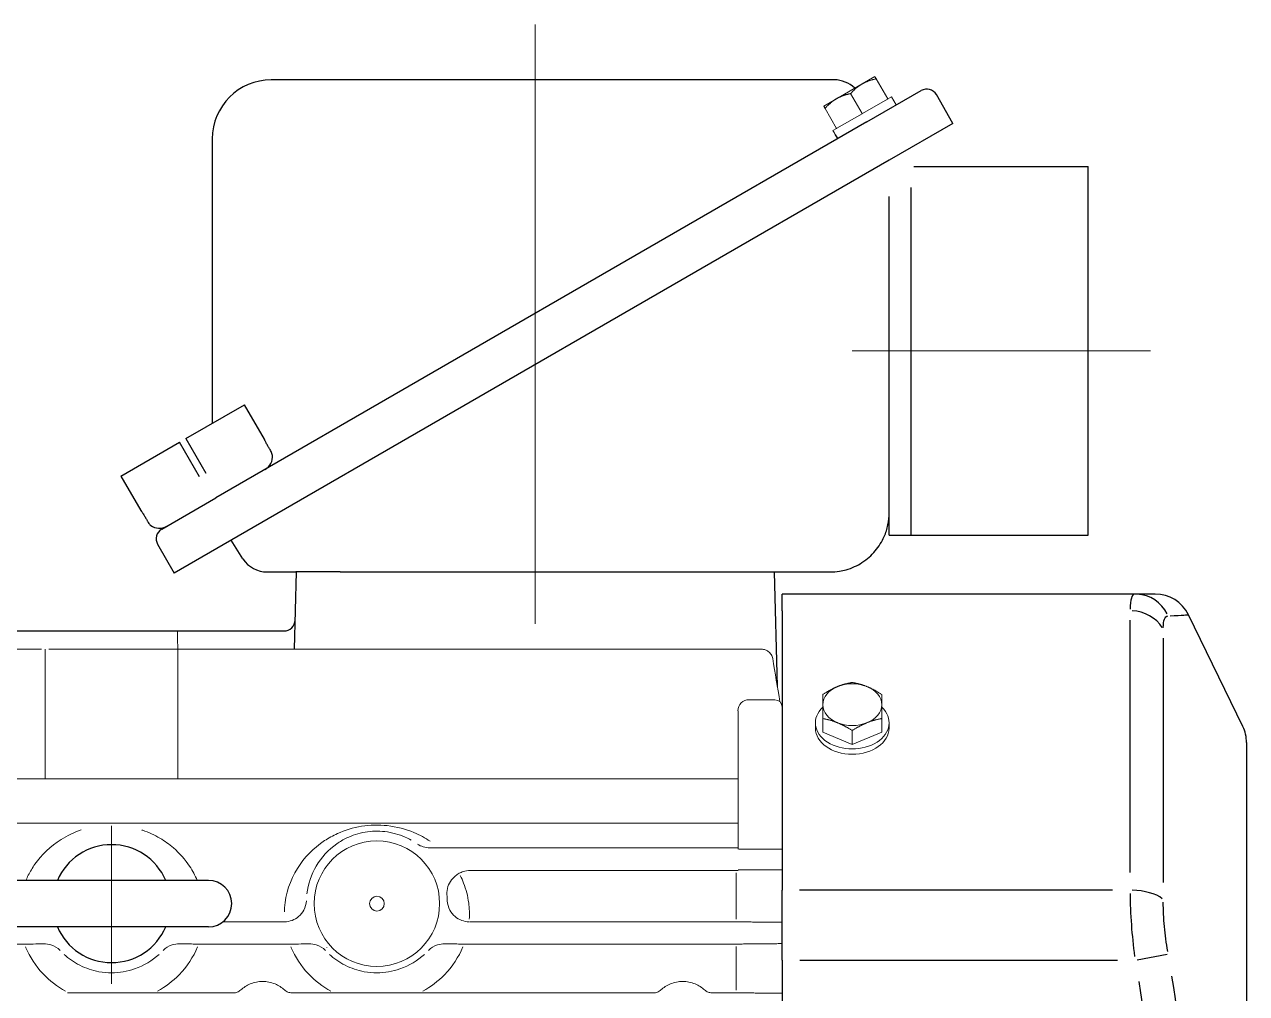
# Model space of a CAD drawing. Header units: millimetres. Extents: x 15 to 405, y 9 to 283.
# Drawn here: x 316.31 to 337.04, y 229.63 to 246.07 of the extents above; entities that cross this region are included whole.
import ezdxf

# ---------------------------------------------------------------- set-up
doc = ezdxf.new("R2010")
doc.units = ezdxf.units.MM
doc.linetypes.add('実線', pattern=[0])
doc.layers.add('GR1', color=1, linetype='実線', lineweight=25)

# ---------------------------------------------------------------- blocks, each defined once
blk = doc.blocks.new('BLKF047')
at = {"color": 3, "linetype": 'ByBlock', "lineweight": 25}
for p, q in [((320.921, 236.783), (320.887, 235.471)), ((329.081, 234.838), (329.03, 236.783)), ((335.147, 236.408), (329.163, 236.408)), ((329.163, 236.125), (329.163, 236.408)), ((329.163, 236.125), (329.163, 234.49)), ((335.062, 231.688), (335.062, 235.967)), ((336.975, 234.163), (336.051, 236.057)), ((307.405, 235.783), (318.905, 235.783)), ((318.905, 235.783), (320.712, 235.783)), ((335.624, 235.659), (335.624, 231.519)), ((329.163, 234.49), (329.163, 231.386)), ((337.038, 233.889), (337.038, 219.177)), ((329.163, 230.201), (329.163, 231.386)), ((334.767, 231.386), (329.458, 231.386)), ((335.183, 230.207), (335.694, 230.299)), ((329.163, 230.201), (329.163, 222.865)), ((329.462, 230.201), (334.848, 230.201))]:
    blk.add_line(p, q, dxfattribs=at)
at = {"color": 0, "linetype": 'ByBlock', "lineweight": -2}
for p, q in [((318.905, 235.783), (318.908, 235.653)), ((307.45, 235.471), (316.6, 235.471)), ((316.663, 235.471), (316.663, 233.272)), ((316.725, 235.471), (318.85, 235.471)), ((318.85, 235.471), (318.913, 235.471)), ((318.913, 235.471), (318.908, 235.653)), ((318.913, 233.272), (318.913, 235.471)), ((318.975, 235.471), (318.913, 235.471)), ((318.975, 235.471), (328.814, 235.471)), ((328.413, 234.428), (328.413, 232.086)), ((329.038, 234.615), (328.6, 234.615)), ((329.725, 234.134), (329.725, 234.223)), ((329.85, 234.063), (329.85, 234.297)), ((330.85, 234.063), (330.85, 234.297)), ((330.975, 234.134), (330.975, 234.223)), ((330.35, 233.859), (329.85, 234.063)), ((330.35, 233.859), (330.35, 234.092)), ((330.85, 234.063), (330.35, 233.859)), ((328.413, 233.272), (307.475, 233.272)), ((328.413, 232.522), (307.475, 232.522)), ((323.334, 232.106), (328.383, 232.106)), ((329.163, 232.08), (328.6, 232.08)), ((328.383, 231.719), (323.869, 231.719)), ((328.383, 230.894), (328.383, 231.678)), ((328.413, 231.73), (329.163, 231.73)), ((319.676, 230.849), (320.714, 230.849)), ((323.862, 230.849), (328.383, 230.849)), ((316.311, 230.473), (314.765, 230.473)), ((320.811, 230.473), (319.265, 230.473)), ((328.383, 230.473), (323.765, 230.473)), ((328.383, 229.688), (328.383, 230.433)), ((317.043, 229.645), (317.063, 229.645)), ((318.513, 229.645), (319.854, 229.645)), ((320.847, 229.645), (321.563, 229.645)), ((323.013, 229.645), (326.979, 229.645)), ((327.972, 229.645), (328.383, 229.645))]:
    blk.add_line(p, q, dxfattribs=at)
for points in [[(320.714, 230.849), (320.725, 230.849)], [(321.442, 230.414), (321.44, 230.41)]]:
    blk.add_lwpolyline(points, dxfattribs=at)
for radius in [1.064, 0.125]:
    blk.add_circle((322.288, 231.158), radius, dxfattribs=at)
at = {"color": 3, "linetype": 'ByBlock', "lineweight": 25}
for centre, radius, start, end in [((335.489, 235.783), 0.625, 26, 90), ((320.712, 235.971), 0.188, 270, 358.5), ((336.413, 233.889), 0.625, 0, 26)]:
    blk.add_arc(centre, radius, start, end, dxfattribs=at)
at = {"color": 0, "linetype": 'ByBlock', "lineweight": -2}
for centre, radius, start, end in [((328.6, 234.428), 0.188, 90, 180), ((329.038, 234.49), 0.125, 0, 90)]:
    blk.add_arc(centre, radius, start, end, dxfattribs=at)
at = {"color": 3, "linetype": 'ByBlock', "lineweight": 25}
for centre, major_axis, ratio, start_param, end_param in [((335.147, 235.783), (0, 0.625), 0.984221, 5.189662, 6.225631), ((335.062, 235.568), (-0.625, 0), 0.892308, 3.651229, 4.656538), ((335.062, 231.104), (0.625, 0), 0.451428, 0.509636, 1.514946)]:
    blk.add_ellipse(centre, major_axis=major_axis, ratio=ratio, start_param=start_param, end_param=end_param, dxfattribs=at)
at = {"color": 0, "linetype": 'ByBlock', "lineweight": -2}
for centre, major_axis, ratio, start_param, end_param in [((330.35, 234.532), (-0.5, 0), 0.707107, 4.18879, 5.235988), ((330.35, 234.532), (-0.5, 0), 0.707107, 5.235988, 6.283185), ((330.35, 234.532), (0.5, 0), 0.707107, 0, 1.047198), ((330.35, 234.223), (0.625, 0), 0.707107, 2.498092, 6.926686), ((330.35, 234.532), (-0.5, 0), 0.707107, 0, 1.047198), ((330.35, 234.532), (0.5, 0), 0.707107, 5.235988, 6.283185), ((330.35, 234.532), (0.5, 0), 0.707107, 4.18879, 5.235988), ((330.35, 234.134), (0.625, 0), 0.707107, 3.141593, 6.283185), ((328.6, 232.086), (-0.188, 0), 0.031159, 0, 1.570796)]:
    blk.add_ellipse(centre, major_axis=major_axis, ratio=ratio, start_param=start_param, end_param=end_param, dxfattribs=at)
at = {"color": 3, "linetype": 'ByBlock', "lineweight": 25}
for points, knots in [([(335.139, 236.407), (335.116, 236.403), (335.097, 236.38), (335.071, 236.295), (335.064, 236.233), (335.062, 236.153)], [-0.7157844, -0.7157844, -0.7157844, -0.7157844, -0.3796515, -0.3796515, -0.0376729, -0.0376729, -0.0376729, -0.0376729]), ([(335.489, 236.408), (335.489, 236.408), (335.463, 236.408), (335.354, 236.408), (335.264, 236.408), (335.147, 236.408)], [-2.950856, -2.950856, -2.950856, -2.950856, -1.577763, -1.577763, 0, 0, 0, 0]), ([(335.624, 235.834), (335.626, 235.897), (335.633, 235.946), (335.659, 236.013), (335.677, 236.032), (335.701, 236.037)], [0.0376729, 0.0376729, 0.0376729, 0.0376729, 0.3796515, 0.3796515, 0.7157844, 0.7157844, 0.7157844, 0.7157844]), ([(335.741, 236.039), (335.842, 236.045), (335.921, 236.049), (336.019, 236.055), (336.045, 236.057), (336.05, 236.057)], [0.147543, 0.147543, 0.147543, 0.147543, 1.577763, 1.577763, 2.803313, 2.803313, 2.803313, 2.803313]), ([(335.062, 231.33), (335.064, 231.16), (335.071, 230.981), (335.097, 230.622), (335.116, 230.441), (335.139, 230.262)], [-0.7157843, -0.7157843, -0.7157843, -0.7157843, -0.3708588, -0.3708588, -0.0376729, -0.0376729, -0.0376729, -0.0376729]), ([(335.701, 230.349), (335.677, 230.489), (335.659, 230.63), (335.633, 230.911), (335.626, 231.051), (335.624, 231.184)], [0.0376729, 0.0376729, 0.0376729, 0.0376729, 0.3708588, 0.3708588, 0.7157843, 0.7157843, 0.7157843, 0.7157843]), ([(335.772, 223.137), (335.858, 223.677), (335.927, 224.222), (336.032, 225.442), (336.058, 226.12), (336.035, 227.848), (335.937, 228.897), (335.772, 229.93)], [0.295088, 0.295088, 0.295088, 0.295088, 1.577763, 1.577763, 3.155527, 3.155527, 5.606669, 5.606669, 5.606669, 5.606669]), ([(335.21, 229.837), (335.375, 228.829), (335.474, 227.81), (335.496, 226.132), (335.47, 225.474), (335.365, 224.287), (335.296, 223.756), (335.21, 223.229)], [-5.606669, -5.606669, -5.606669, -5.606669, -3.155527, -3.155527, -1.577763, -1.577763, -0.295088, -0.295088, -0.295088, -0.295088])]:
    blk.add_open_spline(points, degree=3, knots=knots, dxfattribs=at)
at = {"color": 0, "linetype": 'ByBlock', "lineweight": -2}
for points, knots in [([(329.001, 235.314), (328.997, 235.338), (328.989, 235.361), (328.963, 235.402), (328.946, 235.421), (328.911, 235.446), (328.893, 235.455), (328.856, 235.468), (328.836, 235.471), (328.816, 235.471)], [0, 0, 0, 0, 0.0586444, 0.0586444, 0.1172854, 0.1172854, 0.1644623, 0.1644623, 0.2116388, 0.2116388, 0.2116388, 0.2116388]), ([(317.274, 232.407), (317.15, 232.365), (317.035, 232.31), (316.748, 232.131), (316.601, 231.987), (316.445, 231.765), (316.408, 231.703), (316.361, 231.61), (316.348, 231.581), (316.335, 231.552)], [-8.327181, -8.327181, -8.327181, -8.327181, -7.993209, -7.993209, -7.397489, -7.397489, -7.176836, -7.176836, -7.079223, -7.079223, -7.079223, -7.079223]), ([(319.241, 231.552), (319.205, 231.635), (319.162, 231.715), (319.036, 231.905), (318.945, 232.01), (318.767, 232.164), (318.691, 232.219), (318.517, 232.321), (318.419, 232.367), (318.309, 232.404), (318.306, 232.405), (318.303, 232.407)], [-10.430429, -10.430429, -10.430429, -10.430429, -10.153221, -10.153221, -9.740736, -9.740736, -9.477041, -9.477041, -9.191612, -9.191612, -9.182459, -9.182459, -9.182459, -9.182459]), ([(323.191, 232.215), (323.108, 232.272), (323.016, 232.322), (322.778, 232.422), (322.625, 232.463), (322.32, 232.496), (322.171, 232.492), (321.883, 232.446), (321.745, 232.403), (321.542, 232.311), (321.469, 232.271), (321.401, 232.226), (321.207, 232.098), (321.054, 231.936), (320.815, 231.553), (320.74, 231.326), (320.721, 231.064), (320.72, 231.042), (320.719, 231.02)], [-10.363112, -10.363112, -10.363112, -10.363112, -10.081349, -10.081349, -9.691517, -9.691517, -9.340214, -9.340214, -8.97996, -8.97996, -8.754801, -8.754801, -8.754801, -8.107985, -8.107985, -7.384521, -7.384521, -7.317908, -7.317908, -7.317908, -7.317908]), ([(321.101, 231.325), (321.121, 231.492), (321.175, 231.652), (321.345, 231.941), (321.461, 232.071), (321.61, 232.174), (321.661, 232.21), (321.717, 232.243), (321.872, 232.317), (321.978, 232.351), (322.198, 232.389), (322.313, 232.392), (322.546, 232.365), (322.664, 232.332), (322.803, 232.27), (322.836, 232.254), (322.867, 232.236)], [7.464524, 7.464524, 7.464524, 7.464524, 8.107985, 8.107985, 8.754801, 8.754801, 8.754801, 8.97996, 8.97996, 9.340214, 9.340214, 9.691517, 9.691517, 10.081349, 10.081349, 10.206723, 10.206723, 10.206723, 10.206723]), ([(322.977, 232.167), (322.977, 232.167), (322.977, 232.167), (323.007, 232.147), (323.04, 232.132), (323.111, 232.11), (323.149, 232.105), (323.189, 232.105)], [-0.2064698, -0.2064698, -0.2064698, -0.2064698, -0.2056708, -0.2056708, -0.1041611, -0.1041611, 0, 0, 0, 0]), ([(323.334, 232.106), (323.299, 232.106), (323.265, 232.106), (323.217, 232.105), (323.203, 232.105), (323.189, 232.105)], [0, 0, 0, 0, 0.0824098, 0.0824098, 0.1191652, 0.1191652, 0.1191652, 0.1191652]), ([(323.683, 231.672), (323.66, 231.659), (323.64, 231.645), (323.595, 231.609), (323.573, 231.585), (323.525, 231.525), (323.506, 231.485), (323.478, 231.404), (323.473, 231.358), (323.476, 231.315), (323.476, 231.315), (323.476, 231.314)], [-0.6519904, -0.6519904, -0.6519904, -0.6519904, -0.5839013, -0.5839013, -0.4725018, -0.4725018, -0.2711934, -0.2711934, 0, 0, 0.0016666, 0.0016666, 0.0016666, 0.0016666]), ([(323.869, 231.719), (323.829, 231.719), (323.791, 231.713), (323.729, 231.694), (323.705, 231.684), (323.683, 231.672)], [0, 0, 0, 0, 0.0942544, 0.0942544, 0.1592752, 0.1592752, 0.1592752, 0.1592752]), ([(323.855, 230.893), (323.86, 230.986), (323.857, 231.079), (323.83, 231.286), (323.801, 231.398), (323.759, 231.506), (323.743, 231.549), (323.724, 231.592), (323.703, 231.634)], [-9.3863243, -9.3863243, -9.3863243, -9.3863243, -9.1083021, -9.1083021, -8.7548484, -8.7548484, -8.7548484, -8.6116555, -8.6116555, -8.6116555, -8.6116555]), ([(320.725, 230.849), (320.768, 230.85), (320.81, 230.859), (320.891, 230.89), (320.929, 230.912), (320.998, 230.971), (321.027, 231.008), (321.076, 231.097), (321.09, 231.15), (321.093, 231.204), (321.093, 231.204), (321.093, 231.204)], [-0.4855617, -0.4855617, -0.4855617, -0.4855617, -0.3816639, -0.3816639, -0.2727811, -0.2727811, -0.1496703, -0.1496703, 0, 0, 0.0007769, 0.0007769, 0.0007769, 0.0007769]), ([(323.482, 231.204), (323.482, 231.204), (323.482, 231.204), (323.486, 231.15), (323.5, 231.097), (323.549, 231.008), (323.578, 230.971), (323.647, 230.912), (323.685, 230.89), (323.766, 230.859), (323.808, 230.85), (323.851, 230.849)], [-0.4840654, -0.4840654, -0.4840654, -0.4840654, -0.4832921, -0.4832921, -0.3343214, -0.3343214, -0.211786, -0.211786, -0.1034121, -0.1034121, 0, 0, 0, 0]), ([(316.311, 230.473), (316.361, 230.473), (316.41, 230.473), (316.517, 230.474), (316.572, 230.475), (316.624, 230.476), (316.628, 230.477), (316.632, 230.477)], [0, 0, 0, 0, 0.1201244, 0.1201244, 0.2732768, 0.2732768, 0.2858653, 0.2858653, 0.2858653, 0.2858653]), ([(316.33, 230.423), (316.332, 230.419), (316.334, 230.415), (316.403, 230.253), (316.5, 230.102), (316.734, 229.854), (316.864, 229.753), (317.009, 229.674)], [-10.3102385, -10.3102385, -10.3102385, -10.3102385, -10.2972088, -10.2972088, -9.8220399, -9.8220399, -9.4114849, -9.4114849, -9.4114849, -9.4114849]), ([(316.915, 230.365), (316.914, 230.366), (316.914, 230.366), (316.872, 230.408), (316.819, 230.441), (316.723, 230.47), (316.68, 230.478), (316.632, 230.477)], [-0.4211762, -0.4211762, -0.4211762, -0.4211762, -0.4199671, -0.4199671, -0.158057, -0.158057, 0, 0, 0, 0]), ([(318.594, 230.298), (318.477, 230.191), (318.335, 230.105), (318.055, 230.007), (317.921, 229.984), (317.788, 229.984), (317.716, 229.984), (317.644, 229.991), (317.46, 230.024), (317.351, 230.062), (317.151, 230.163), (317.061, 230.226), (316.982, 230.298)], [7.807274, 7.807274, 7.807274, 7.807274, 8.332228, 8.332228, 8.75483, 8.75483, 8.75483, 8.982866, 8.982866, 9.347724, 9.347724, 9.702374, 9.702374, 9.702374, 9.702374]), ([(318.567, 229.674), (318.704, 229.749), (318.828, 229.844), (319.071, 230.092), (319.175, 230.254), (319.246, 230.423)], [-8.0981667, -8.0981667, -8.0981667, -8.0981667, -7.7091619, -7.7091619, -7.1994122, -7.1994122, -7.1994122, -7.1994122]), ([(318.661, 230.365), (318.662, 230.366), (318.662, 230.366), (318.704, 230.408), (318.757, 230.441), (318.853, 230.47), (318.896, 230.478), (318.944, 230.477)], [-0.0013011, -0.0013011, -0.0013011, -0.0013011, 0, 0, 0.2818444, 0.2818444, 0.4519313, 0.4519313, 0.4519313, 0.4519313]), ([(318.944, 230.477), (318.983, 230.476), (319.026, 230.475), (319.103, 230.474), (319.136, 230.474), (319.201, 230.473), (319.233, 230.473), (319.265, 230.473)], [0.3412261, 0.3412261, 0.3412261, 0.3412261, 0.4659192, 0.4659192, 0.5485603, 0.5485603, 0.6261839, 0.6261839, 0.6261839, 0.6261839]), ([(320.811, 230.473), (320.861, 230.473), (320.91, 230.473), (321.017, 230.474), (321.072, 230.475), (321.124, 230.476), (321.128, 230.477), (321.132, 230.477)], [0, 0, 0, 0, 0.1201244, 0.1201244, 0.2732768, 0.2732768, 0.2858653, 0.2858653, 0.2858653, 0.2858653]), ([(320.83, 230.423), (320.832, 230.419), (320.834, 230.415), (320.903, 230.253), (321, 230.102), (321.234, 229.854), (321.364, 229.753), (321.509, 229.674)], [-10.3102385, -10.3102385, -10.3102385, -10.3102385, -10.2972088, -10.2972088, -9.8220399, -9.8220399, -9.4114849, -9.4114849, -9.4114849, -9.4114849]), ([(321.415, 230.365), (321.414, 230.366), (321.414, 230.366), (321.372, 230.408), (321.319, 230.441), (321.223, 230.47), (321.18, 230.478), (321.132, 230.477)], [-0.4211762, -0.4211762, -0.4211762, -0.4211762, -0.4199671, -0.4199671, -0.158057, -0.158057, 0, 0, 0, 0]), ([(323.094, 230.298), (322.977, 230.191), (322.835, 230.105), (322.555, 230.007), (322.421, 229.984), (322.288, 229.984), (322.216, 229.984), (322.144, 229.991), (321.96, 230.024), (321.851, 230.062), (321.651, 230.163), (321.561, 230.226), (321.482, 230.298)], [7.807274, 7.807274, 7.807274, 7.807274, 8.332228, 8.332228, 8.75483, 8.75483, 8.75483, 8.982866, 8.982866, 9.347724, 9.347724, 9.702374, 9.702374, 9.702374, 9.702374]), ([(323.067, 229.674), (323.204, 229.749), (323.328, 229.844), (323.571, 230.092), (323.675, 230.254), (323.746, 230.423)], [-8.0981667, -8.0981667, -8.0981667, -8.0981667, -7.7091619, -7.7091619, -7.1994122, -7.1994122, -7.1994122, -7.1994122]), ([(323.444, 230.477), (323.396, 230.478), (323.353, 230.47), (323.257, 230.441), (323.204, 230.408), (323.162, 230.366), (323.162, 230.366), (323.161, 230.365)], [-0.4519313, -0.4519313, -0.4519313, -0.4519313, -0.2818444, -0.2818444, 0, 0, 0.0013011, 0.0013011, 0.0013011, 0.0013011]), ([(323.444, 230.477), (323.483, 230.476), (323.526, 230.475), (323.603, 230.474), (323.636, 230.474), (323.701, 230.473), (323.733, 230.473), (323.765, 230.473)], [0.3412261, 0.3412261, 0.3412261, 0.3412261, 0.4659192, 0.4659192, 0.5485603, 0.5485603, 0.6261839, 0.6261839, 0.6261839, 0.6261839]), ([(319.854, 229.645), (319.877, 229.645), (319.899, 229.649), (319.942, 229.666), (319.962, 229.678), (319.98, 229.694)], [0, 0, 0, 0, 0.053865, 0.053865, 0.1120367, 0.1120367, 0.1120367, 0.1120367]), ([(319.98, 229.694), (320.025, 229.735), (320.08, 229.771), (320.207, 229.824), (320.281, 229.838), (320.35, 229.838)], [2.4173124, 2.4173124, 2.4173124, 2.4173124, 2.5676116, 2.5676116, 2.7342913, 2.7342913, 2.7342913, 2.7342913]), ([(320.35, 229.838), (320.42, 229.838), (320.493, 229.824), (320.621, 229.771), (320.676, 229.735), (320.721, 229.694)], [0, 0, 0, 0, 0.1666797, 0.1666797, 0.3169789, 0.3169789, 0.3169789, 0.3169789]), ([(320.721, 229.694), (320.738, 229.679), (320.758, 229.666), (320.801, 229.65), (320.823, 229.645), (320.847, 229.645)], [0, 0, 0, 0, 0.056637, 0.056637, 0.1122133, 0.1122133, 0.1122133, 0.1122133]), ([(326.979, 229.645), (327.002, 229.645), (327.024, 229.649), (327.067, 229.666), (327.087, 229.678), (327.105, 229.694)], [0, 0, 0, 0, 0.053865, 0.053865, 0.1120367, 0.1120367, 0.1120367, 0.1120367]), ([(327.105, 229.694), (327.15, 229.735), (327.205, 229.771), (327.332, 229.824), (327.406, 229.838), (327.475, 229.838)], [2.4173124, 2.4173124, 2.4173124, 2.4173124, 2.5676116, 2.5676116, 2.7342913, 2.7342913, 2.7342913, 2.7342913]), ([(327.475, 229.838), (327.545, 229.838), (327.618, 229.824), (327.746, 229.771), (327.801, 229.735), (327.846, 229.694)], [0, 0, 0, 0, 0.1666797, 0.1666797, 0.3169789, 0.3169789, 0.3169789, 0.3169789]), ([(327.846, 229.694), (327.863, 229.679), (327.883, 229.666), (327.926, 229.65), (327.948, 229.645), (327.972, 229.645)], [0, 0, 0, 0, 0.056637, 0.056637, 0.1122133, 0.1122133, 0.1122133, 0.1122133]), ([(318.513, 229.645), (318.433, 229.645), (318.35, 229.645), (318.169, 229.645), (318.06, 229.645), (317.921, 229.644), (317.891, 229.644), (317.844, 229.644), (317.826, 229.644), (317.794, 229.644), (317.779, 229.644), (317.746, 229.644), (317.728, 229.644), (317.677, 229.644), (317.645, 229.644), (317.543, 229.644), (317.48, 229.645), (317.285, 229.645), (317.17, 229.645), (317.063, 229.645)], [0, 0, 0, 0, 0.1914352, 0.1914352, 0.4015316, 0.4015316, 0.4601651, 0.4601651, 0.4941998, 0.4941998, 0.5232482, 0.5232482, 0.5581235, 0.5581235, 0.622129, 0.622129, 0.7563667, 0.7563667, 0.9824533, 0.9824533, 0.9824533, 0.9824533]), ([(323.013, 229.645), (322.933, 229.645), (322.85, 229.645), (322.669, 229.645), (322.56, 229.645), (322.421, 229.644), (322.391, 229.644), (322.344, 229.644), (322.326, 229.644), (322.294, 229.644), (322.279, 229.644), (322.246, 229.644), (322.228, 229.644), (322.177, 229.644), (322.145, 229.644), (322.043, 229.644), (321.98, 229.645), (321.785, 229.645), (321.67, 229.645), (321.563, 229.645)], [0, 0, 0, 0, 0.1914352, 0.1914352, 0.4015316, 0.4015316, 0.4601651, 0.4601651, 0.4941998, 0.4941998, 0.5232482, 0.5232482, 0.5581235, 0.5581235, 0.622129, 0.622129, 0.7563667, 0.7563667, 0.9824533, 0.9824533, 0.9824533, 0.9824533])]:
    blk.add_open_spline(points, degree=3, knots=knots, dxfattribs=at)
for points, degree in [([(329.001, 235.314), (329.042, 235.069), (329.083, 234.825), (329.124, 234.581)], 3), ([(330.1, 234.838), (330.216, 234.886), (330.35, 234.909)], 2), ([(330.35, 234.909), (330.484, 234.886), (330.6, 234.838)], 2), ([(329.85, 234.705), (329.984, 234.791), (330.1, 234.838)], 2), ([(329.85, 234.532), (329.85, 234.627), (329.85, 234.705)], 2), ([(330.6, 234.838), (330.716, 234.791), (330.85, 234.705)], 2), ([(330.85, 234.705), (330.85, 234.627), (330.85, 234.532)], 2), ([(329.85, 234.297), (329.85, 234.438), (329.85, 234.532)], 2), ([(330.85, 234.532), (330.85, 234.438), (330.85, 234.297)], 2), ([(330.1, 234.226), (329.984, 234.273), (329.85, 234.297)], 2), ([(330.35, 234.092), (330.216, 234.179), (330.1, 234.226)], 2), ([(330.6, 234.226), (330.484, 234.179), (330.35, 234.092)], 2), ([(330.85, 234.297), (330.716, 234.273), (330.6, 234.226)], 2), ([(328.383, 232.106), (328.392, 232.106), (328.403, 232.106), (328.413, 232.106)], 3), ([(328.413, 231.719), (328.403, 231.719), (328.392, 231.719), (328.383, 231.719)], 3), ([(323.476, 231.309), (323.48, 231.276), (323.482, 231.243), (323.482, 231.21)], 3), ([(328.383, 230.849), (328.402, 230.849), (328.423, 230.849), (328.441, 230.849)], 3), ([(328.441, 230.849), (328.795, 230.845), (329.163, 230.841)], 2), ([(328.441, 230.473), (328.423, 230.473), (328.402, 230.473), (328.383, 230.473)], 3), ([(329.163, 230.48), (328.796, 230.477), (328.441, 230.473)], 2), ([(328.383, 229.645), (328.402, 229.645), (328.423, 229.645), (328.441, 229.645)], 3), ([(328.441, 229.645), (328.796, 229.642), (329.163, 229.638)], 2)]:
    blk.add_open_spline(points, degree=degree, dxfattribs=at)
blk = doc.blocks.new('BLKF048')
at = {"color": 7, "linetype": 'ByBlock', "lineweight": 13}
blk.add_line((317.788, 229.796), (317.788, 232.475), dxfattribs=at)
at = {"color": 0, "linetype": 'ByBlock', "lineweight": -2}
for p, q in [((319.432, 231.552), (316.144, 231.552)), ((319.432, 230.764), (316.144, 230.764))]:
    blk.add_line(p, q, dxfattribs=at)
for centre, radius, start, end in [((317.788, 231.158), 1, 23.188, 156.8119), ((316.144, 231.158), 0.394, 90, 270), ((319.432, 231.158), 0.394, 270, 89.9999), ((317.788, 231.158), 1, 203.188, 336.812)]:
    blk.add_arc(centre, radius, start, end, dxfattribs=at)
blk = doc.blocks.new('BLKF049')
at = {"color": 7, "linetype": 'ByBlock', "lineweight": 13}
for p, q in [((324.975, 246.067), (324.975, 235.904)), ((330.517, 245.058), (330.084, 244.808)), ((330.733, 245.183), (330.517, 245.058)), ((330.952, 244.804), (330.756, 245.144)), ((330.084, 244.808), (329.867, 244.683)), ((330.519, 244.554), (330.323, 244.894)), ((330.949, 244.802), (330.523, 244.556)), ((330.952, 244.804), (330.949, 244.802)), ((331.017, 244.842), (330.952, 244.804)), ((331.017, 244.842), (331.098, 244.701)), ((330.086, 244.304), (329.89, 244.644)), ((330.516, 244.552), (330.09, 244.306)), ((330.519, 244.554), (330.516, 244.552)), ((330.523, 244.556), (330.519, 244.554)), ((330.086, 244.304), (330.022, 244.267)), ((330.066, 244.189), (330.102, 244.126)), ((330.09, 244.306), (330.086, 244.304)), ((330.35, 240.533), (335.406, 240.533))]:
    blk.add_line(p, q, dxfattribs=at)
at = {"color": 0, "linetype": 'ByBlock', "lineweight": -2}
for p, q in [((328.196, 245.127), (320.497, 245.127)), ((330.044, 245.127), (328.196, 245.127)), ((330.6, 244.413), (331.521, 244.945)), ((332.058, 244.389), (331.777, 244.876)), ((330.6, 244.413), (319.559, 238.038)), ((332.058, 244.389), (330.975, 243.764)), ((319.497, 244.127), (319.497, 240.23)), ((330.975, 243.764), (319.934, 237.389)), ((331.397, 243.658), (334.35, 243.658)), ((334.35, 237.408), (334.35, 243.658)), ((330.975, 241.43), (330.975, 243.15)), ((331.35, 237.408), (331.35, 243.302)), ((330.975, 237.408), (330.975, 241.43)), ((319.497, 240.23), (319.497, 239.301)), ((319.05, 239.044), (320.045, 239.618)), ((320.383, 239.033), (320.045, 239.618)), ((319.05, 239.044), (319.388, 238.459)), ((317.947, 238.407), (318.942, 238.981)), ((319.28, 238.396), (318.942, 238.981)), ((317.947, 238.407), (318.285, 237.822)), ((318.638, 237.507), (319.559, 238.038)), ((319.934, 237.389), (318.851, 236.764)), ((330.975, 237.408), (334.35, 237.408)), ((318.57, 237.251), (318.851, 236.764)), ((320.428, 236.783), (320.913, 236.783)), ((321.663, 236.783), (320.913, 236.783)), ((321.663, 236.783), (329.975, 236.783))]:
    blk.add_line(p, q, dxfattribs=at)
for centre, radius, start, end in [((320.497, 244.127), 1, 90, 180), ((330.044, 244.627), 0.5, 45.8399, 90), ((331.614, 244.782), 0.188, 30, 120), ((320.267, 238.736), 0.25, 300, 6.4218), ((318.6, 237.774), 0.25, 233.5782, 300), ((318.732, 237.345), 0.188, 120, 210), ((320.428, 237.283), 0.5, 214.0856, 270)]:
    blk.add_arc(centre, radius, start, end, dxfattribs=at)
at = {"color": 7, "linetype": 'ByBlock', "lineweight": 13}
for centre, start_param, end_param in [((330.475, 244.631), 1.627348, 1.730862), ((330.564, 244.477), 1.514244, 1.617152)]:
    blk.add_ellipse(centre, major_axis=(-0.79, 1.368), ratio=0.36397, start_param=start_param, end_param=end_param, dxfattribs=at)
for points in [[(330.517, 245.058), (330.416, 245), (330.323, 244.894)], [(330.756, 245.144), (330.617, 245.116), (330.517, 245.058)], [(330.733, 245.183), (330.733, 245.183), (330.756, 245.144)], [(330.084, 244.808), (329.983, 244.75), (329.89, 244.644)], [(330.323, 244.894), (330.184, 244.866), (330.084, 244.808)], [(329.89, 244.644), (329.867, 244.683), (329.867, 244.683)]]:
    blk.add_open_spline(points, degree=2, dxfattribs=at)
at = {"color": 0, "linetype": 'ByBlock', "lineweight": -2}
for points, knots in [([(320.476, 238.857), (320.466, 238.872), (320.456, 238.889), (320.437, 238.922), (320.427, 238.94), (320.409, 238.974), (320.402, 238.99), (320.39, 239.015), (320.386, 239.026), (320.383, 239.033)], [-0.4213754, -0.4213754, -0.4213754, -0.4213754, -0.3771373, -0.3771373, -0.3299949, -0.3299949, -0.2828525, -0.2828525, -0.2379038, -0.2379038, -0.2379038, -0.2379038]), ([(320.516, 238.764), (320.516, 238.764), (320.515, 238.765), (320.514, 238.772), (320.512, 238.78), (320.505, 238.8), (320.5, 238.812), (320.489, 238.835), (320.483, 238.846), (320.476, 238.857)], [-0.2986084, -0.2986084, -0.2986084, -0.2986084, -0.2734844, -0.2734844, -0.2325998, -0.2325998, -0.1945828, -0.1945828, -0.1650852, -0.1650852, -0.1650852, -0.1650852]), ([(318.285, 237.822), (318.29, 237.816), (318.297, 237.806), (318.313, 237.784), (318.323, 237.77), (318.343, 237.737), (318.354, 237.719), (318.364, 237.702), (318.373, 237.686), (318.383, 237.669), (318.391, 237.653)], [-0.1392335, -0.1392335, -0.1392335, -0.1392335, -0.0942848, -0.0942848, -0.0471424, -0.0471424, 0, 0, 0, 0.0442381, 0.0442381, 0.0442381, 0.0442381]), ([(329.975, 236.783), (330.028, 236.783), (330.082, 236.787), (330.173, 236.802), (330.211, 236.81), (330.345, 236.848), (330.437, 236.891), (330.603, 236.998), (330.678, 237.065), (330.739, 237.138), (330.804, 237.215), (330.854, 237.297), (330.92, 237.447), (330.941, 237.512), (330.968, 237.647), (330.975, 237.715), (330.975, 237.783)], [0, 0, 0, 0, 0.0317955, 0.0317955, 0.0553792, 0.0553792, 0.1188783, 0.1188783, 0.1902461, 0.1902461, 0.1902461, 0.2658032, 0.2658032, 0.3227153, 0.3227153, 0.3804922, 0.3804922, 0.3804922, 0.3804922]), ([(318.391, 237.653), (318.393, 237.649), (318.395, 237.646), (318.405, 237.628), (318.413, 237.616), (318.428, 237.597), (318.435, 237.589), (318.444, 237.58), (318.447, 237.576), (318.45, 237.574), (318.451, 237.573), (318.452, 237.572), (318.452, 237.572), (318.452, 237.572)], [-0.2976539, -0.2976539, -0.2976539, -0.2976539, -0.2871051, -0.2871051, -0.2452586, -0.2452586, -0.2064191, -0.2064191, -0.1740653, -0.1740653, -0.16011, -0.16011, -0.1503207, -0.1503207, -0.1503207, -0.1503207])]:
    blk.add_open_spline(points, degree=3, knots=knots, dxfattribs=at)
blk = doc.blocks.new('BLKF045')
at = {"color": 3, "linetype": 'ByBlock', "lineweight": 25}
blk.add_line((320.013, 237.003), (319.814, 237.32), dxfattribs=at)
for name in ['BLKF049', 'BLKF048']:
    blk.add_blockref(name, (0, 0), dxfattribs=at)
at = {"color": 0, "linetype": 'ByBlock', "lineweight": -2}
blk.add_blockref('BLKF047', (0, 0), dxfattribs=at)

msp = doc.modelspace()

# ---------------------------------------------------------------- block references
at = {"layer": 'GR1', "color": 7, "lineweight": 13}
msp.add_blockref('BLKF045', (0, 0), dxfattribs=at)

doc.saveas('drawing.dxf')
